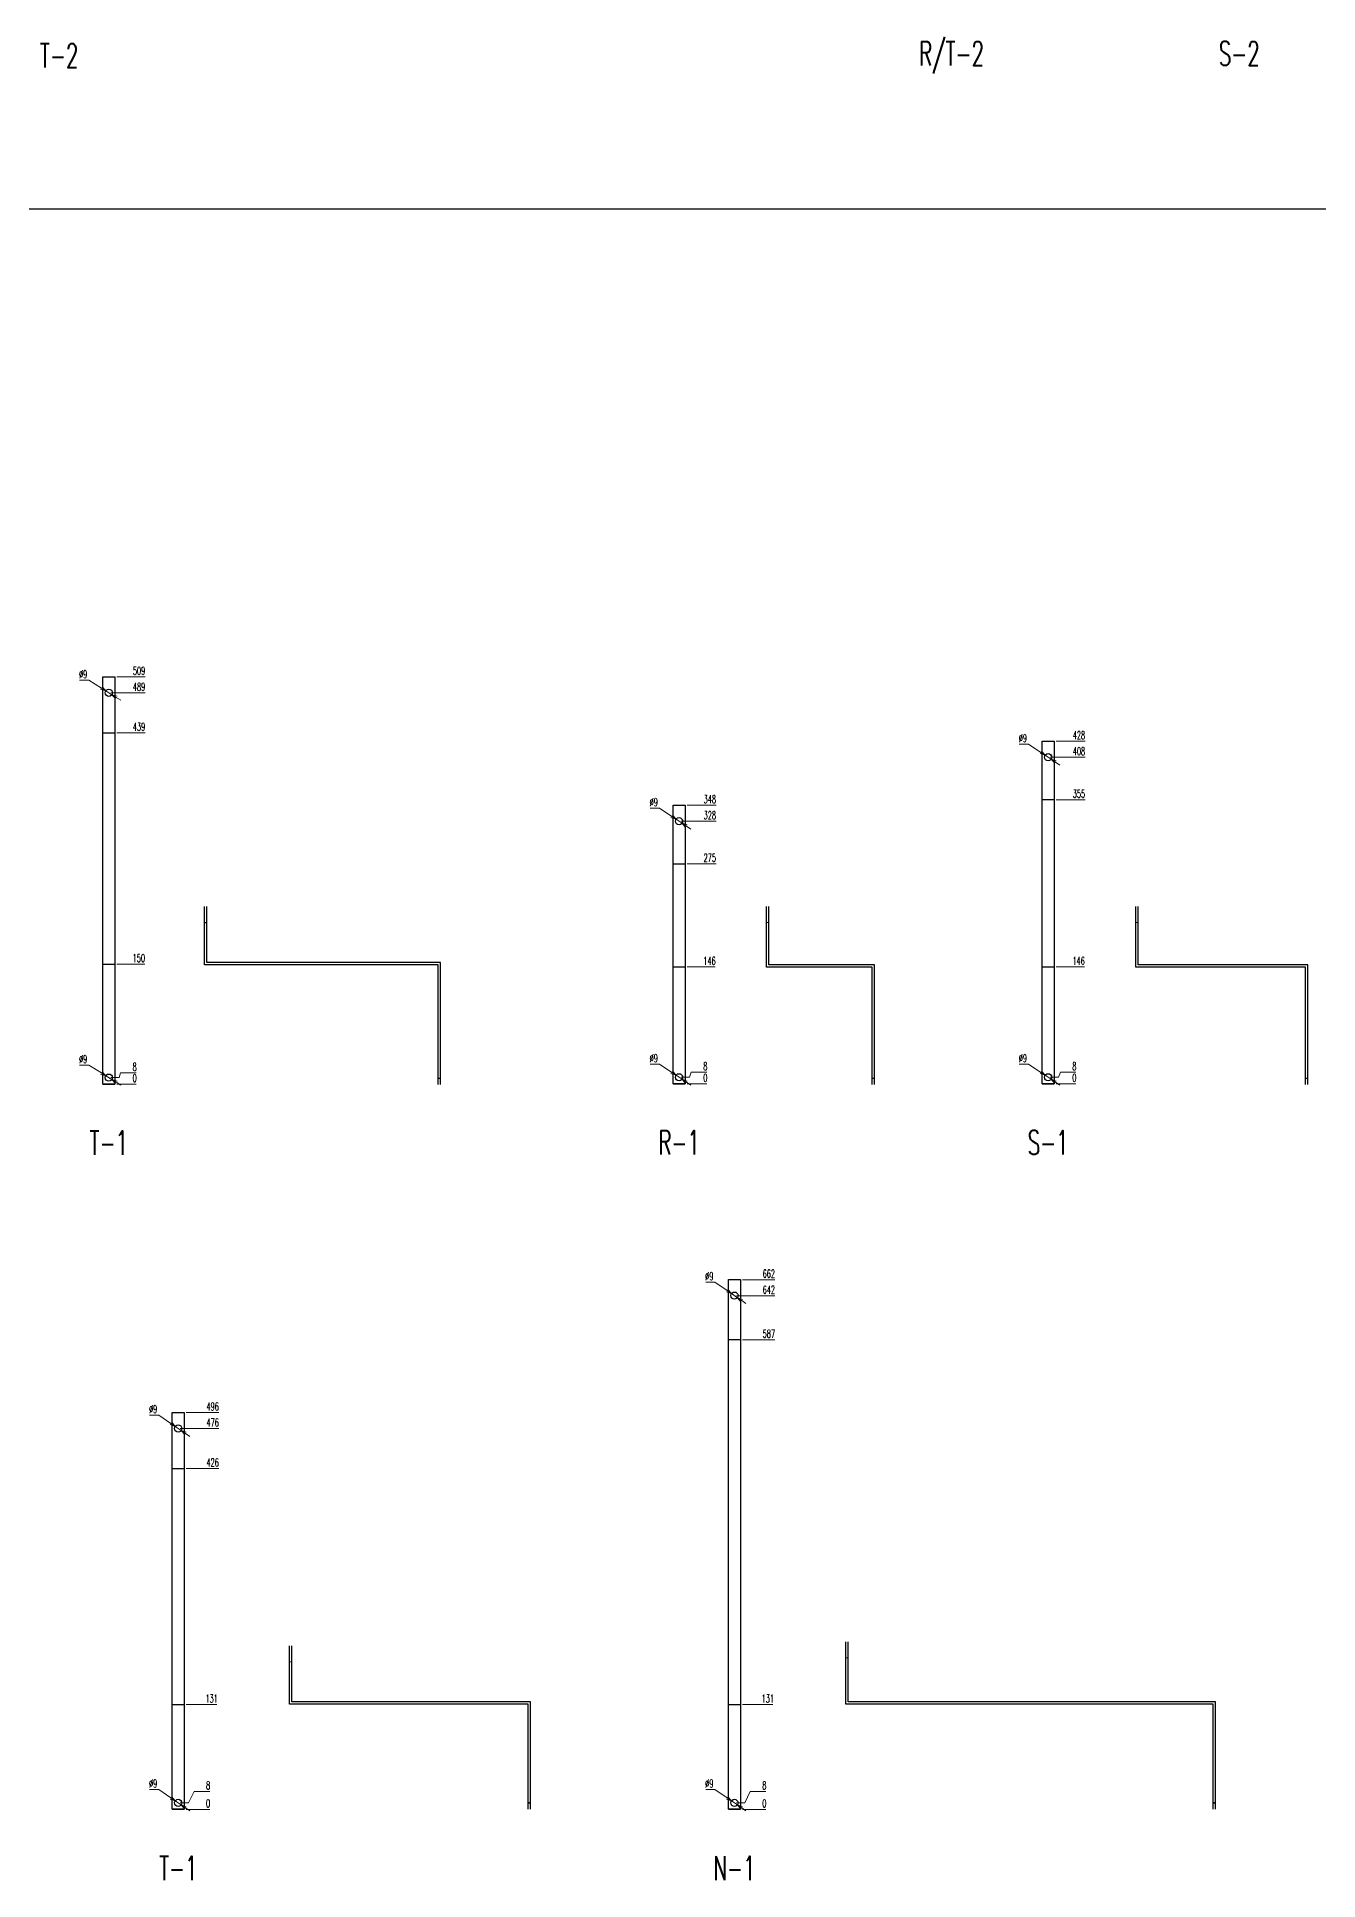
# Model space of a CAD drawing. Header units: millimetres. Extents: x 173893 to 258446, y -176540 to -123824.
# Drawn here: x 212758 to 214358, y -131276 to -128972 of the extents above; entities that cross this region are included whole.
import ezdxf
from ezdxf.enums import TextEntityAlignment as Align

# ---------------------------------------------------------------- set-up
doc = ezdxf.new("R2010")
doc.units = ezdxf.units.MM
doc.header["$LTSCALE"] = 3
doc.layers.add('@.DM. NÉT CHÍNH', color=7, linetype='Continuous')
doc.layers.add('@.VISIBLE', color=7, linetype='Continuous')
doc.styles.add('Ann_w01', font='romans.shx', dxfattribs={"width": 0.6, "bigfont": 'chineset.shx'})
doc.dimstyles.new('Dim 01_SC05', dxfattribs={"dimscale": 5, "dimtxt": 2, "dimasz": 1.3, "dimexe": 0.5, "dimexo": 0.5, "dimgap": 0.5, "dimtad": 1, "dimtoh": 1, "dimdec": 1, "dimzin": 12, "dimdsep": 46, "dimtxsty": 'Ann_w01', "dimblk": 'OPEN30', "dimcen": 1.5, "dimclrd": 6, "dimclre": 6, "dimclrt": 3, "dimadec": 1, "dimazin": 3, "dimtm": 1e-09, "dimtfac": 1, "dimtdec": 1, "dimtmove": 0, "dimatfit": 3, "dimldrblk": 'OPEN30', "dimfxl": 1, "dimtolj": 1, "dimlwd": 20, "dimlwe": 20, "dimarcsym": 0})

# ---------------------------------------------------------------- blocks, each defined once
blk = doc.blocks.new('*D3672')
at = {"layer": '@.VISIBLE', "color": 6, "lineweight": 20, "transparency": 16777216}
blk.add_line((212857.4, -130280.7), (212881.6, -130280.7), dxfattribs=at)
at = {"layer": 'Defpoints', "color": 0, "transparency": 16777216}
for p in [(212847.4, -130280.7), (212854.9, -130280.7), (212875.1, -130280.7)]:
    blk.add_point(p, dxfattribs=at)
at = {"layer": '@.VISIBLE', "color": 3, "transparency": 16777216, "insert": (212879.6, -130273.2), "char_height": 10, "attachment_point": 5, "style": 'Ann_w01'}
blk.add_mtext('\\A1;0', dxfattribs=at)
blk = doc.blocks.new('_Open30')
at = {"color": 0, "linetype": 'ByBlock', "lineweight": -2}
for p, q in [((-1, 0.27), (0, 0)), ((0, 0), (-1, -0.27)), ((0, 0), (-1, 0))]:
    blk.add_line(p, q, dxfattribs=at)
blk = doc.blocks.new('*D3673')
at = {"layer": '@.VISIBLE', "color": 6, "lineweight": 20, "transparency": 16777216}
for p, q in [((212849.9, -130272.7), (212860.4, -130272.7)), ((212860.4, -130272.7), (212862.1, -130266.8)), ((212862.1, -130266.8), (212881.6, -130266.8))]:
    blk.add_line(p, q, dxfattribs=at)
at = {"layer": 'Defpoints', "color": 0, "transparency": 16777216}
for p in [(212847.4, -130272.7), (212875.1, -130266.8), (212847.4, -130280.7)]:
    blk.add_point(p, dxfattribs=at)
at = {"layer": '@.VISIBLE', "color": 3, "transparency": 16777216, "insert": (212879.6, -130259.3), "char_height": 10, "attachment_point": 5, "style": 'Ann_w01'}
blk.add_mtext('\\A1;8', dxfattribs=at)
blk = doc.blocks.new('*D3674')
at = {"layer": '@.VISIBLE', "color": 6, "lineweight": 20, "transparency": 16777216}
blk.add_line((212857.4, -130130.7), (212892.2, -130130.7), dxfattribs=at)
at = {"layer": 'Defpoints', "color": 0, "transparency": 16777216}
for p in [(212854.9, -130130.7), (212875.1, -130130.7), (212847.4, -130280.7)]:
    blk.add_point(p, dxfattribs=at)
at = {"layer": '@.VISIBLE', "color": 3, "transparency": 16777216, "insert": (212884.9, -130123.2), "char_height": 10, "attachment_point": 5, "style": 'Ann_w01'}
blk.add_mtext('\\A1;150', dxfattribs=at)
blk = doc.blocks.new('*D3675')
at = {"layer": '@.VISIBLE', "color": 6, "lineweight": 20, "transparency": 16777216}
blk.add_line((212857.4, -129841.7), (212892.7, -129841.7), dxfattribs=at)
at = {"layer": 'Defpoints', "color": 0, "transparency": 16777216}
for p in [(212854.9, -129841.7), (212875.1, -129841.7), (212847.4, -130280.7)]:
    blk.add_point(p, dxfattribs=at)
at = {"layer": '@.VISIBLE', "color": 3, "transparency": 16777216, "insert": (212885.2, -129834.2), "char_height": 10, "attachment_point": 5, "style": 'Ann_w01'}
blk.add_mtext('\\A1;439', dxfattribs=at)
blk = doc.blocks.new('*D3676')
at = {"layer": '@.VISIBLE', "color": 6, "lineweight": 20, "transparency": 16777216}
blk.add_line((212849.9, -129791.7), (212892.7, -129791.7), dxfattribs=at)
at = {"layer": 'Defpoints', "color": 0, "transparency": 16777216}
for p in [(212847.4, -129791.7), (212875.1, -129791.7), (212847.4, -130280.7)]:
    blk.add_point(p, dxfattribs=at)
at = {"layer": '@.VISIBLE', "color": 3, "transparency": 16777216, "insert": (212885.2, -129784.2), "char_height": 10, "attachment_point": 5, "style": 'Ann_w01'}
blk.add_mtext('\\A1;489', dxfattribs=at)
blk = doc.blocks.new('*D3677')
at = {"layer": '@.VISIBLE', "color": 6, "lineweight": 20, "transparency": 16777216}
blk.add_line((212857.4, -129771.7), (212892.7, -129771.7), dxfattribs=at)
at = {"layer": 'Defpoints', "color": 0, "transparency": 16777216}
for p in [(212854.9, -129771.7), (212875.1, -129771.7), (212847.4, -130280.7)]:
    blk.add_point(p, dxfattribs=at)
at = {"layer": '@.VISIBLE', "color": 3, "transparency": 16777216, "insert": (212885.2, -129764.2), "char_height": 10, "attachment_point": 5, "style": 'Ann_w01'}
blk.add_mtext('\\A1;509', dxfattribs=at)
blk = doc.blocks.new('*D3678')
at = {"layer": '@.VISIBLE', "color": 6, "lineweight": 20, "transparency": 16777216}
for p, q in [((212810.8, -129776), (212822.4, -129776)), ((212822.4, -129776), (212838.1, -129785.8)), ((212851.2, -129794.1), (212843.6, -129789.3)), ((212856.7, -129797.5), (212862.2, -129801))]:
    blk.add_line(p, q, dxfattribs=at)
at = {"layer": 'Defpoints', "color": 0, "transparency": 16777216}
for p in [(212843.6, -129789.3), (212851.2, -129794.1)]:
    blk.add_point(p, dxfattribs=at)
at = {"layer": '@.VISIBLE', "color": 6, "lineweight": 20, "transparency": 16777216, "xscale": 6.5, "yscale": 6.5, "zscale": 6.5}
for p, rotation in [((212843.6, -129789.3), 327.8112361480327), ((212851.2, -129794.1), 147.8112361480327)]:
    blk.add_blockref('_Open30', p, dxfattribs=dict(at, rotation=rotation))
at = {"layer": '@.VISIBLE', "color": 3, "transparency": 16777216, "insert": (212815.3, -129768.5), "char_height": 10, "attachment_point": 5, "style": 'Ann_w01'}
blk.add_mtext('\\A1;∅9', dxfattribs=at)
blk = doc.blocks.new('*D3679')
at = {"layer": '@.VISIBLE', "color": 6, "lineweight": 20, "transparency": 16777216}
for p, q in [((212810.8, -130257), (212822.4, -130257)), ((212822.4, -130257), (212838.1, -130266.8)), ((212851.2, -130275.1), (212843.6, -130270.3)), ((212856.7, -130278.5), (212862.2, -130282))]:
    blk.add_line(p, q, dxfattribs=at)
at = {"layer": 'Defpoints', "color": 0, "transparency": 16777216}
for p in [(212843.6, -130270.3), (212851.2, -130275.1)]:
    blk.add_point(p, dxfattribs=at)
at = {"layer": '@.VISIBLE', "color": 6, "lineweight": 20, "transparency": 16777216, "xscale": 6.5, "yscale": 6.5, "zscale": 6.5}
for p, rotation in [((212843.6, -130270.3), 327.8112361475476), ((212851.2, -130275.1), 147.8112361475475)]:
    blk.add_blockref('_Open30', p, dxfattribs=dict(at, rotation=rotation))
at = {"layer": '@.VISIBLE', "color": 3, "transparency": 16777216, "insert": (212815.3, -130249.5), "char_height": 10, "attachment_point": 5, "style": 'Ann_w01'}
blk.add_mtext('\\A1;∅9', dxfattribs=at)
blk = doc.blocks.new('*D3680')
at = {"layer": '@.DM. NÉT CHÍNH', "color": 6, "linetype": 'Continuous', "lineweight": 20, "transparency": 16777216}
blk.add_line((213569.7, -130280.3), (213594.5, -130280.3), dxfattribs=at)
at = {"layer": 'Defpoints', "color": 0, "linetype": 'Continuous', "transparency": 16777216}
for p in [(213559.7, -130280.3), (213567.2, -130280.3), (213588, -130280.3)]:
    blk.add_point(p, dxfattribs=at)
at = {"layer": '@.DM. NÉT CHÍNH', "color": 3, "linetype": 'Continuous', "transparency": 16777216, "insert": (213592.5, -130272.8), "char_height": 10, "attachment_point": 5, "style": 'Ann_w01'}
blk.add_mtext('\\A1;0', dxfattribs=at)
blk = doc.blocks.new('*D3681')
at = {"layer": '@.DM. NÉT CHÍNH', "color": 6, "linetype": 'Continuous', "lineweight": 20, "transparency": 16777216}
for p, q in [((213562.2, -130272.3), (213572.7, -130272.3)), ((213572.7, -130272.3), (213575, -130266)), ((213575, -130266), (213594.5, -130266))]:
    blk.add_line(p, q, dxfattribs=at)
at = {"layer": 'Defpoints', "color": 0, "linetype": 'Continuous', "transparency": 16777216}
for p in [(213559.7, -130272.3), (213588, -130266), (213559.7, -130280.3)]:
    blk.add_point(p, dxfattribs=at)
at = {"layer": '@.DM. NÉT CHÍNH', "color": 3, "linetype": 'Continuous', "transparency": 16777216, "insert": (213592.5, -130258.5), "char_height": 10, "attachment_point": 5, "style": 'Ann_w01'}
blk.add_mtext('\\A1;8', dxfattribs=at)
blk = doc.blocks.new('*D3682')
at = {"layer": '@.DM. NÉT CHÍNH', "color": 6, "linetype": 'Continuous', "lineweight": 20, "transparency": 16777216}
blk.add_line((213569.7, -130134.3), (213605, -130134.3), dxfattribs=at)
at = {"layer": 'Defpoints', "color": 0, "linetype": 'Continuous', "transparency": 16777216}
for p in [(213567.2, -130134.3), (213588, -130134.3), (213559.7, -130280.3)]:
    blk.add_point(p, dxfattribs=at)
at = {"layer": '@.DM. NÉT CHÍNH', "color": 3, "linetype": 'Continuous', "transparency": 16777216, "insert": (213597.8, -130126.8), "char_height": 10, "attachment_point": 5, "style": 'Ann_w01'}
blk.add_mtext('\\A1;146', dxfattribs=at)
blk = doc.blocks.new('*D3683')
at = {"layer": '@.DM. NÉT CHÍNH', "color": 6, "linetype": 'Continuous', "lineweight": 20, "transparency": 16777216}
blk.add_line((213569.7, -130005.3), (213605.9, -130005.3), dxfattribs=at)
at = {"layer": 'Defpoints', "color": 0, "linetype": 'Continuous', "transparency": 16777216}
for p in [(213567.2, -130005.3), (213588, -130005.3), (213559.7, -130280.3)]:
    blk.add_point(p, dxfattribs=at)
at = {"layer": '@.DM. NÉT CHÍNH', "color": 3, "linetype": 'Continuous', "transparency": 16777216, "insert": (213598.2, -129997.8), "char_height": 10, "attachment_point": 5, "style": 'Ann_w01'}
blk.add_mtext('\\A1;275', dxfattribs=at)
blk = doc.blocks.new('*D3684')
at = {"layer": '@.DM. NÉT CHÍNH', "color": 6, "linetype": 'Continuous', "lineweight": 20, "transparency": 16777216}
blk.add_line((213562.2, -129952.3), (213605.9, -129952.3), dxfattribs=at)
at = {"layer": 'Defpoints', "color": 0, "linetype": 'Continuous', "transparency": 16777216}
for p in [(213559.7, -129952.3), (213588, -129952.3), (213559.7, -130280.3)]:
    blk.add_point(p, dxfattribs=at)
at = {"layer": '@.DM. NÉT CHÍNH', "color": 3, "linetype": 'Continuous', "transparency": 16777216, "insert": (213598.2, -129944.8), "char_height": 10, "attachment_point": 5, "style": 'Ann_w01'}
blk.add_mtext('\\A1;328', dxfattribs=at)
blk = doc.blocks.new('*D3685')
at = {"layer": '@.DM. NÉT CHÍNH', "color": 6, "linetype": 'Continuous', "lineweight": 20, "transparency": 16777216}
blk.add_line((213569.7, -129932.3), (213605.9, -129932.3), dxfattribs=at)
at = {"layer": 'Defpoints', "color": 0, "linetype": 'Continuous', "transparency": 16777216}
for p in [(213567.2, -129932.3), (213588, -129932.3), (213559.7, -130280.3)]:
    blk.add_point(p, dxfattribs=at)
at = {"layer": '@.DM. NÉT CHÍNH', "color": 3, "linetype": 'Continuous', "transparency": 16777216, "insert": (213598.2, -129924.8), "char_height": 10, "attachment_point": 5, "style": 'Ann_w01'}
blk.add_mtext('\\A1;348', dxfattribs=at)
blk = doc.blocks.new('*D3686')
at = {"layer": '@.DM. NÉT CHÍNH', "color": 6, "linetype": 'Continuous', "lineweight": 20, "transparency": 16777216}
for p, q in [((213523.6, -129935.9), (213535.2, -129935.9)), ((213535.2, -129935.9), (213550.6, -129946.2)), ((213563.5, -129954.8), (213556, -129949.8)), ((213568.9, -129958.4), (213574.3, -129962))]:
    blk.add_line(p, q, dxfattribs=at)
at = {"layer": 'Defpoints', "color": 0, "linetype": 'Continuous', "transparency": 16777216}
for p in [(213556, -129949.8), (213563.5, -129954.8)]:
    blk.add_point(p, dxfattribs=at)
at = {"layer": '@.DM. NÉT CHÍNH', "color": 6, "linetype": 'Continuous', "lineweight": 20, "transparency": 16777216, "xscale": 6.5, "yscale": 6.5, "zscale": 6.5}
for p, rotation in [((213556, -129949.8), 326.2622135053084), ((213563.5, -129954.8), 146.2622135053084)]:
    blk.add_blockref('_Open30', p, dxfattribs=dict(at, rotation=rotation))
at = {"layer": '@.DM. NÉT CHÍNH', "color": 3, "linetype": 'Continuous', "transparency": 16777216, "insert": (213528.1, -129928.4), "char_height": 10, "attachment_point": 5, "style": 'Ann_w01'}
blk.add_mtext('\\A1;∅9', dxfattribs=at)
blk = doc.blocks.new('*D3687')
at = {"layer": '@.DM. NÉT CHÍNH', "color": 6, "linetype": 'Continuous', "lineweight": 20, "transparency": 16777216}
for p, q in [((213523.6, -130255.9), (213535.2, -130255.9)), ((213535.2, -130255.9), (213550.6, -130266.2)), ((213563.5, -130274.8), (213556, -130269.8)), ((213568.9, -130278.4), (213574.3, -130282))]:
    blk.add_line(p, q, dxfattribs=at)
at = {"layer": 'Defpoints', "color": 0, "linetype": 'Continuous', "transparency": 16777216}
for p in [(213556, -130269.8), (213563.5, -130274.8)]:
    blk.add_point(p, dxfattribs=at)
at = {"layer": '@.DM. NÉT CHÍNH', "color": 6, "linetype": 'Continuous', "lineweight": 20, "transparency": 16777216, "xscale": 6.5, "yscale": 6.5, "zscale": 6.5}
for p, rotation in [((213556, -130269.8), 326.2622135053354), ((213563.5, -130274.8), 146.2622135053354)]:
    blk.add_blockref('_Open30', p, dxfattribs=dict(at, rotation=rotation))
at = {"layer": '@.DM. NÉT CHÍNH', "color": 3, "linetype": 'Continuous', "transparency": 16777216, "insert": (213528.1, -130248.4), "char_height": 10, "attachment_point": 5, "style": 'Ann_w01'}
blk.add_mtext('\\A1;∅9', dxfattribs=at)
blk = doc.blocks.new('*D3694')
at = {"layer": '@.VISIBLE', "color": 6, "lineweight": 20, "transparency": 16777216}
blk.add_line((214030.9, -130280.3), (214055.6, -130280.3), dxfattribs=at)
at = {"layer": 'Defpoints', "color": 0, "transparency": 16777216}
for p in [(214020.9, -130280.3), (214028.4, -130280.3), (214049.1, -130280.3)]:
    blk.add_point(p, dxfattribs=at)
at = {"layer": '@.VISIBLE', "color": 3, "transparency": 16777216, "insert": (214053.6, -130272.8), "char_height": 10, "attachment_point": 5, "style": 'Ann_w01'}
blk.add_mtext('\\A1;0', dxfattribs=at)
blk = doc.blocks.new('*D3695')
at = {"layer": '@.VISIBLE', "color": 6, "lineweight": 20, "transparency": 16777216}
for p, q in [((214023.4, -130272.3), (214033.9, -130272.3)), ((214033.9, -130272.3), (214036.1, -130266)), ((214036.1, -130266), (214055.6, -130266))]:
    blk.add_line(p, q, dxfattribs=at)
at = {"layer": 'Defpoints', "color": 0, "transparency": 16777216}
for p in [(214020.9, -130272.3), (214049.1, -130266), (214020.9, -130280.3)]:
    blk.add_point(p, dxfattribs=at)
at = {"layer": '@.VISIBLE', "color": 3, "transparency": 16777216, "insert": (214053.6, -130258.5), "char_height": 10, "attachment_point": 5, "style": 'Ann_w01'}
blk.add_mtext('\\A1;8', dxfattribs=at)
blk = doc.blocks.new('*D3688')
at = {"layer": '@.VISIBLE', "color": 6, "lineweight": 20, "transparency": 16777216}
blk.add_line((214030.9, -130134.3), (214066.2, -130134.3), dxfattribs=at)
at = {"layer": 'Defpoints', "color": 0, "transparency": 16777216}
for p in [(214028.4, -130134.3), (214049.1, -130134.3), (214020.9, -130280.3)]:
    blk.add_point(p, dxfattribs=at)
at = {"layer": '@.VISIBLE', "color": 3, "transparency": 16777216, "insert": (214058.9, -130126.8), "char_height": 10, "attachment_point": 5, "style": 'Ann_w01'}
blk.add_mtext('\\A1;146', dxfattribs=at)
blk = doc.blocks.new('*D3689')
at = {"layer": '@.VISIBLE', "color": 6, "lineweight": 20, "transparency": 16777216}
blk.add_line((214030.9, -129925.3), (214067, -129925.3), dxfattribs=at)
at = {"layer": 'Defpoints', "color": 0, "transparency": 16777216}
for p in [(214028.4, -129925.3), (214049.1, -129925.3), (214020.9, -130280.3)]:
    blk.add_point(p, dxfattribs=at)
at = {"layer": '@.VISIBLE', "color": 3, "transparency": 16777216, "insert": (214059.3, -129917.8), "char_height": 10, "attachment_point": 5, "style": 'Ann_w01'}
blk.add_mtext('\\A1;355', dxfattribs=at)
blk = doc.blocks.new('*D3690')
at = {"layer": '@.VISIBLE', "color": 6, "lineweight": 20, "transparency": 16777216}
blk.add_line((214023.4, -129872.3), (214067, -129872.3), dxfattribs=at)
at = {"layer": 'Defpoints', "color": 0, "transparency": 16777216}
for p in [(214020.9, -129872.3), (214049.1, -129872.3), (214020.9, -130280.3)]:
    blk.add_point(p, dxfattribs=at)
at = {"layer": '@.VISIBLE', "color": 3, "transparency": 16777216, "insert": (214059.3, -129864.8), "char_height": 10, "attachment_point": 5, "style": 'Ann_w01'}
blk.add_mtext('\\A1;408', dxfattribs=at)
blk = doc.blocks.new('*D3691')
at = {"layer": '@.VISIBLE', "color": 6, "lineweight": 20, "transparency": 16777216}
blk.add_line((214030.9, -129852.3), (214067, -129852.3), dxfattribs=at)
at = {"layer": 'Defpoints', "color": 0, "transparency": 16777216}
for p in [(214028.4, -129852.3), (214049.1, -129852.3), (214020.9, -130280.3)]:
    blk.add_point(p, dxfattribs=at)
at = {"layer": '@.VISIBLE', "color": 3, "transparency": 16777216, "insert": (214059.3, -129844.8), "char_height": 10, "attachment_point": 5, "style": 'Ann_w01'}
blk.add_mtext('\\A1;428', dxfattribs=at)
blk = doc.blocks.new('*D3692')
at = {"layer": '@.VISIBLE', "color": 6, "lineweight": 20, "transparency": 16777216}
for p, q in [((213984.7, -129855.9), (213996.3, -129855.9)), ((213996.3, -129855.9), (214011.7, -129866.2)), ((214024.6, -129874.8), (214017.1, -129869.8)), ((214030, -129878.4), (214035.4, -129882))]:
    blk.add_line(p, q, dxfattribs=at)
at = {"layer": 'Defpoints', "color": 0, "transparency": 16777216}
for p in [(214017.1, -129869.8), (214024.6, -129874.8)]:
    blk.add_point(p, dxfattribs=at)
at = {"layer": '@.VISIBLE', "color": 6, "lineweight": 20, "transparency": 16777216, "xscale": 6.5, "yscale": 6.5, "zscale": 6.5}
for p, rotation in [((214017.1, -129869.8), 326.2622135050002), ((214024.6, -129874.8), 146.2622135050002)]:
    blk.add_blockref('_Open30', p, dxfattribs=dict(at, rotation=rotation))
at = {"layer": '@.VISIBLE', "color": 3, "transparency": 16777216, "insert": (213989.3, -129848.4), "char_height": 10, "attachment_point": 5, "style": 'Ann_w01'}
blk.add_mtext('\\A1;∅9', dxfattribs=at)
blk = doc.blocks.new('*D3693')
at = {"layer": '@.VISIBLE', "color": 6, "lineweight": 20, "transparency": 16777216}
for p, q in [((213984.7, -130255.9), (213996.3, -130255.9)), ((213996.3, -130255.9), (214011.7, -130266.2)), ((214024.6, -130274.8), (214017.1, -130269.8)), ((214030, -130278.4), (214035.4, -130282))]:
    blk.add_line(p, q, dxfattribs=at)
at = {"layer": 'Defpoints', "color": 0, "transparency": 16777216}
for p in [(214017.1, -130269.8), (214024.6, -130274.8)]:
    blk.add_point(p, dxfattribs=at)
at = {"layer": '@.VISIBLE', "color": 6, "lineweight": 20, "transparency": 16777216, "xscale": 6.5, "yscale": 6.5, "zscale": 6.5}
for p, rotation in [((214017.1, -130269.8), 326.2622135059258), ((214024.6, -130274.8), 146.2622135059258)]:
    blk.add_blockref('_Open30', p, dxfattribs=dict(at, rotation=rotation))
at = {"layer": '@.VISIBLE', "color": 3, "transparency": 16777216, "insert": (213989.3, -130248.4), "char_height": 10, "attachment_point": 5, "style": 'Ann_w01'}
blk.add_mtext('\\A1;∅9', dxfattribs=at)
blk = doc.blocks.new('*D3720')
at = {"layer": '@.VISIBLE', "color": 6, "lineweight": 20, "transparency": 16777216}
blk.add_line((212944.1, -131187.2), (212973.4, -131187.2), dxfattribs=at)
at = {"layer": 'Defpoints', "color": 0, "transparency": 16777216}
for p in [(212934.1, -131187.2), (212941.6, -131187.2), (212966.9, -131187.2)]:
    blk.add_point(p, dxfattribs=at)
at = {"layer": '@.VISIBLE', "color": 3, "transparency": 16777216, "insert": (212971.4, -131179.7), "char_height": 10, "attachment_point": 5, "style": 'Ann_w01'}
blk.add_mtext('\\A1;0', dxfattribs=at)
blk = doc.blocks.new('*D3721')
at = {"layer": '@.VISIBLE', "color": 6, "lineweight": 20, "transparency": 16777216}
for p, q in [((212947.1, -131179.2), (212953.9, -131164.7)), ((212953.9, -131164.7), (212973.4, -131164.7)), ((212936.6, -131179.2), (212947.1, -131179.2))]:
    blk.add_line(p, q, dxfattribs=at)
at = {"layer": 'Defpoints', "color": 0, "transparency": 16777216}
for p in [(212966.9, -131164.7), (212934.1, -131179.2), (212934.1, -131187.2)]:
    blk.add_point(p, dxfattribs=at)
at = {"layer": '@.VISIBLE', "color": 3, "transparency": 16777216, "insert": (212971.4, -131157.2), "char_height": 10, "attachment_point": 5, "style": 'Ann_w01'}
blk.add_mtext('\\A1;8', dxfattribs=at)
blk = doc.blocks.new('*D3722')
at = {"layer": '@.VISIBLE', "color": 6, "lineweight": 20, "transparency": 16777216}
blk.add_line((212944.1, -131056.2), (212982.2, -131056.2), dxfattribs=at)
at = {"layer": 'Defpoints', "color": 0, "transparency": 16777216}
for p in [(212941.6, -131056.2), (212966.9, -131056.2), (212934.1, -131187.2)]:
    blk.add_point(p, dxfattribs=at)
at = {"layer": '@.VISIBLE', "color": 3, "transparency": 16777216, "insert": (212975.8, -131048.7), "char_height": 10, "attachment_point": 5, "style": 'Ann_w01'}
blk.add_mtext('\\A1;131', dxfattribs=at)
blk = doc.blocks.new('*D3723')
at = {"layer": '@.VISIBLE', "color": 6, "lineweight": 20, "transparency": 16777216}
blk.add_line((212944.1, -130761.2), (212984.8, -130761.2), dxfattribs=at)
at = {"layer": 'Defpoints', "color": 0, "transparency": 16777216}
for p in [(212941.6, -130761.2), (212966.9, -130761.2), (212934.1, -131187.2)]:
    blk.add_point(p, dxfattribs=at)
at = {"layer": '@.VISIBLE', "color": 3, "transparency": 16777216, "insert": (212977.1, -130753.7), "char_height": 10, "attachment_point": 5, "style": 'Ann_w01'}
blk.add_mtext('\\A1;426', dxfattribs=at)
blk = doc.blocks.new('*D3724')
at = {"layer": '@.VISIBLE', "color": 6, "lineweight": 20, "transparency": 16777216}
blk.add_line((212936.6, -130711.2), (212984.8, -130711.2), dxfattribs=at)
at = {"layer": 'Defpoints', "color": 0, "transparency": 16777216}
for p in [(212934.1, -130711.2), (212966.9, -130711.2), (212934.1, -131187.2)]:
    blk.add_point(p, dxfattribs=at)
at = {"layer": '@.VISIBLE', "color": 3, "transparency": 16777216, "insert": (212977.1, -130703.7), "char_height": 10, "attachment_point": 5, "style": 'Ann_w01'}
blk.add_mtext('\\A1;476', dxfattribs=at)
blk = doc.blocks.new('*D3725')
at = {"layer": '@.VISIBLE', "color": 6, "lineweight": 20, "transparency": 16777216}
blk.add_line((212944.1, -130691.2), (212984.8, -130691.2), dxfattribs=at)
at = {"layer": 'Defpoints', "color": 0, "transparency": 16777216}
for p in [(212941.6, -130691.2), (212966.9, -130691.2), (212934.1, -131187.2)]:
    blk.add_point(p, dxfattribs=at)
at = {"layer": '@.VISIBLE', "color": 3, "transparency": 16777216, "insert": (212977.1, -130683.7), "char_height": 10, "attachment_point": 5, "style": 'Ann_w01'}
blk.add_mtext('\\A1;496', dxfattribs=at)
blk = doc.blocks.new('*D3726')
at = {"layer": '@.VISIBLE', "color": 6, "lineweight": 20, "transparency": 16777216}
for p, q in [((212898.2, -130694.4), (212909.8, -130694.4)), ((212909.8, -130694.4), (212925, -130704.9)), ((212937.8, -130713.7), (212930.4, -130708.6)), ((212943.2, -130717.4), (212948.5, -130721.1))]:
    blk.add_line(p, q, dxfattribs=at)
at = {"layer": 'Defpoints', "color": 0, "transparency": 16777216}
for p in [(212930.4, -130708.6), (212937.8, -130713.7)]:
    blk.add_point(p, dxfattribs=at)
at = {"layer": '@.VISIBLE', "color": 6, "lineweight": 20, "transparency": 16777216, "xscale": 6.5, "yscale": 6.5, "zscale": 6.5}
for p, rotation in [((212930.4, -130708.6), 325.408729826727), ((212937.8, -130713.7), 145.408729826727)]:
    blk.add_blockref('_Open30', p, dxfattribs=dict(at, rotation=rotation))
at = {"layer": '@.VISIBLE', "color": 3, "transparency": 16777216, "insert": (212902.7, -130686.9), "char_height": 10, "attachment_point": 5, "style": 'Ann_w01'}
blk.add_mtext('\\A1;∅9', dxfattribs=at)
blk = doc.blocks.new('*D3727')
at = {"layer": '@.VISIBLE', "color": 6, "lineweight": 20, "transparency": 16777216}
for p, q in [((212898.2, -131162.4), (212909.8, -131162.4)), ((212909.8, -131162.4), (212925, -131172.9)), ((212937.8, -131181.7), (212930.4, -131176.6)), ((212943.2, -131185.4), (212948.5, -131189.1))]:
    blk.add_line(p, q, dxfattribs=at)
at = {"layer": 'Defpoints', "color": 0, "transparency": 16777216}
for p in [(212930.4, -131176.6), (212937.8, -131181.7)]:
    blk.add_point(p, dxfattribs=at)
at = {"layer": '@.VISIBLE', "color": 6, "lineweight": 20, "transparency": 16777216, "xscale": 6.5, "yscale": 6.5, "zscale": 6.5}
for p, rotation in [((212930.4, -131176.6), 325.4087298269742), ((212937.8, -131181.7), 145.4087298269742)]:
    blk.add_blockref('_Open30', p, dxfattribs=dict(at, rotation=rotation))
at = {"layer": '@.VISIBLE', "color": 3, "transparency": 16777216, "insert": (212902.7, -131154.9), "char_height": 10, "attachment_point": 5, "style": 'Ann_w01'}
blk.add_mtext('\\A1;∅9', dxfattribs=at)
blk = doc.blocks.new('*D3728')
at = {"layer": '@.DM. NÉT CHÍNH', "color": 6, "linetype": 'Continuous', "lineweight": 20, "transparency": 16777216}
blk.add_line((213638.9, -131187.2), (213668.2, -131187.2), dxfattribs=at)
at = {"layer": 'Defpoints', "color": 0, "linetype": 'Continuous', "transparency": 16777216}
for p in [(213628.9, -131187.2), (213636.4, -131187.2), (213661.7, -131187.2)]:
    blk.add_point(p, dxfattribs=at)
at = {"layer": '@.DM. NÉT CHÍNH', "color": 3, "linetype": 'Continuous', "transparency": 16777216, "insert": (213666.2, -131179.7), "char_height": 10, "attachment_point": 5, "style": 'Ann_w01'}
blk.add_mtext('\\A1;0', dxfattribs=at)
blk = doc.blocks.new('*D3729')
at = {"layer": '@.DM. NÉT CHÍNH', "color": 6, "linetype": 'Continuous', "lineweight": 20, "transparency": 16777216}
for p, q in [((213641.9, -131179.2), (213648.7, -131164.7)), ((213648.7, -131164.7), (213668.2, -131164.7)), ((213631.4, -131179.2), (213641.9, -131179.2))]:
    blk.add_line(p, q, dxfattribs=at)
at = {"layer": 'Defpoints', "color": 0, "linetype": 'Continuous', "transparency": 16777216}
for p in [(213661.7, -131164.7), (213628.9, -131179.2), (213628.9, -131187.2)]:
    blk.add_point(p, dxfattribs=at)
at = {"layer": '@.DM. NÉT CHÍNH', "color": 3, "linetype": 'Continuous', "transparency": 16777216, "insert": (213666.2, -131157.2), "char_height": 10, "attachment_point": 5, "style": 'Ann_w01'}
blk.add_mtext('\\A1;8', dxfattribs=at)
blk = doc.blocks.new('*D3730')
at = {"layer": '@.DM. NÉT CHÍNH', "color": 6, "linetype": 'Continuous', "lineweight": 20, "transparency": 16777216}
blk.add_line((213638.9, -131056.2), (213677.1, -131056.2), dxfattribs=at)
at = {"layer": 'Defpoints', "color": 0, "linetype": 'Continuous', "transparency": 16777216}
for p in [(213636.4, -131056.2), (213661.7, -131056.2), (213628.9, -131187.2)]:
    blk.add_point(p, dxfattribs=at)
at = {"layer": '@.DM. NÉT CHÍNH', "color": 3, "linetype": 'Continuous', "transparency": 16777216, "insert": (213670.6, -131048.7), "char_height": 10, "attachment_point": 5, "style": 'Ann_w01'}
blk.add_mtext('\\A1;131', dxfattribs=at)
blk = doc.blocks.new('*D3731')
at = {"layer": '@.DM. NÉT CHÍNH', "color": 6, "linetype": 'Continuous', "lineweight": 20, "transparency": 16777216}
blk.add_line((213638.9, -130600.2), (213679.6, -130600.2), dxfattribs=at)
at = {"layer": 'Defpoints', "color": 0, "linetype": 'Continuous', "transparency": 16777216}
for p in [(213636.4, -130600.2), (213661.7, -130600.2), (213628.9, -131187.2)]:
    blk.add_point(p, dxfattribs=at)
at = {"layer": '@.DM. NÉT CHÍNH', "color": 3, "linetype": 'Continuous', "transparency": 16777216, "insert": (213671.9, -130592.7), "char_height": 10, "attachment_point": 5, "style": 'Ann_w01'}
blk.add_mtext('\\A1;587', dxfattribs=at)
blk = doc.blocks.new('*D3732')
at = {"layer": '@.DM. NÉT CHÍNH', "color": 6, "linetype": 'Continuous', "lineweight": 20, "transparency": 16777216}
blk.add_line((213631.4, -130545.2), (213679.5, -130545.2), dxfattribs=at)
at = {"layer": 'Defpoints', "color": 0, "linetype": 'Continuous', "transparency": 16777216}
for p in [(213628.9, -130545.2), (213661.8, -130545.2), (213628.9, -131187.2)]:
    blk.add_point(p, dxfattribs=at)
at = {"layer": '@.DM. NÉT CHÍNH', "color": 3, "linetype": 'Continuous', "transparency": 16777216, "insert": (213671.9, -130537.7), "char_height": 10, "attachment_point": 5, "style": 'Ann_w01'}
blk.add_mtext('\\A1;642', dxfattribs=at)
blk = doc.blocks.new('*D3733')
at = {"layer": '@.DM. NÉT CHÍNH', "color": 6, "linetype": 'Continuous', "lineweight": 20, "transparency": 16777216}
blk.add_line((213638.9, -130525.2), (213679.5, -130525.2), dxfattribs=at)
at = {"layer": 'Defpoints', "color": 0, "linetype": 'Continuous', "transparency": 16777216}
for p in [(213636.4, -130525.2), (213661.8, -130525.2), (213628.9, -131187.2)]:
    blk.add_point(p, dxfattribs=at)
at = {"layer": '@.DM. NÉT CHÍNH', "color": 3, "linetype": 'Continuous', "transparency": 16777216, "insert": (213671.9, -130517.7), "char_height": 10, "attachment_point": 5, "style": 'Ann_w01'}
blk.add_mtext('\\A1;662', dxfattribs=at)
blk = doc.blocks.new('*D3734')
at = {"layer": '@.DM. NÉT CHÍNH', "color": 6, "linetype": 'Continuous', "lineweight": 20, "transparency": 16777216}
for p, q in [((213593, -130528.4), (213604.6, -130528.4)), ((213604.6, -130528.4), (213619.9, -130538.9)), ((213632.6, -130547.7), (213625.2, -130542.6)), ((213638, -130551.4), (213643.3, -130555.1))]:
    blk.add_line(p, q, dxfattribs=at)
at = {"layer": 'Defpoints', "color": 0, "linetype": 'Continuous', "transparency": 16777216}
for p in [(213625.2, -130542.6), (213632.6, -130547.7)]:
    blk.add_point(p, dxfattribs=at)
at = {"layer": '@.DM. NÉT CHÍNH', "color": 6, "linetype": 'Continuous', "lineweight": 20, "transparency": 16777216, "xscale": 6.5, "yscale": 6.5, "zscale": 6.5}
for p, rotation in [((213625.2, -130542.6), 325.4087298271372), ((213632.6, -130547.7), 145.4087298271372)]:
    blk.add_blockref('_Open30', p, dxfattribs=dict(at, rotation=rotation))
at = {"layer": '@.DM. NÉT CHÍNH', "color": 3, "linetype": 'Continuous', "transparency": 16777216, "insert": (213597.6, -130520.9), "char_height": 10, "attachment_point": 5, "style": 'Ann_w01'}
blk.add_mtext('\\A1;∅9', dxfattribs=at)
blk = doc.blocks.new('*D3735')
at = {"layer": '@.DM. NÉT CHÍNH', "color": 6, "linetype": 'Continuous', "lineweight": 20, "transparency": 16777216}
for p, q in [((213593, -131162.4), (213604.6, -131162.4)), ((213604.6, -131162.4), (213619.9, -131172.9)), ((213632.6, -131181.7), (213625.2, -131176.6)), ((213638, -131185.4), (213643.3, -131189.1))]:
    blk.add_line(p, q, dxfattribs=at)
at = {"layer": 'Defpoints', "color": 0, "linetype": 'Continuous', "transparency": 16777216}
for p in [(213625.2, -131176.6), (213632.6, -131181.7)]:
    blk.add_point(p, dxfattribs=at)
at = {"layer": '@.DM. NÉT CHÍNH', "color": 6, "linetype": 'Continuous', "lineweight": 20, "transparency": 16777216, "xscale": 6.5, "yscale": 6.5, "zscale": 6.5}
for p, rotation in [((213625.2, -131176.6), 325.4087298270688), ((213632.6, -131181.7), 145.4087298270688)]:
    blk.add_blockref('_Open30', p, dxfattribs=dict(at, rotation=rotation))
at = {"layer": '@.DM. NÉT CHÍNH', "color": 3, "linetype": 'Continuous', "transparency": 16777216, "insert": (213597.6, -131154.9), "char_height": 10, "attachment_point": 5, "style": 'Ann_w01'}
blk.add_mtext('\\A1;∅9', dxfattribs=at)

msp = doc.modelspace()

# ---------------------------------------------------------------- linework, layer by layer
at = {"layer": '@.DM. NÉT CHÍNH', "linetype": 'Continuous'}
for p, q in [((210479.46, -129187.03), (215177.7, -129187.03)), ((213669.08, -130078.6), (213672.08, -130078.69)), ((213801.08, -130273.19), (213804.08, -130273.19)), ((213768.05, -130997.56), (213771.05, -130997.65)), ((213621.43, -131187.17), (213636.43, -131187.17)), ((214229.05, -131179.15), (214227.05, -131179.15)), ((214227.05, -131179.15), (214230.05, -131179.15))]:
    msp.add_line(p, q, dxfattribs=at)
for points in [[(213621.43, -131187.17), (213621.43, -130525.17), (213636.43, -130525.17), (213636.43, -131187.17)], [(213621.43, -131187.17), (213621.43, -130600.17), (213636.43, -130600.17), (213636.43, -131187.17)], [(213621.43, -131187.17), (213621.43, -131056.17), (213636.43, -131056.17), (213636.43, -131187.17)]]:
    msp.add_lwpolyline(points, close=True, dxfattribs=at)
for points in [[(214227.05, -131187.15), (214227.05, -131055.65), (213768.05, -131055.65), (213768.05, -130977.65)], [(214230.05, -131187.15), (214230.05, -131052.65), (213771.05, -131052.65), (213771.05, -130977.65)]]:
    msp.add_lwpolyline(points, dxfattribs=at)
for centre in [(213628.93, -130545.17), (213628.93, -131179.17)]:
    msp.add_circle(centre, 4.5, dxfattribs=at)
at = {"layer": '@.VISIBLE', "color": 4}
for p, q in [((212966.76, -130078.64), (212969.76, -130078.69)), ((213258.76, -130273.23), (213261.76, -130273.19)), ((212839.87, -130280.68), (212854.87, -130280.68)), ((213073.21, -131002.56), (213076.21, -131002.65)), ((212926.6, -131187.17), (212941.6, -131187.17)), ((213373.21, -131179.15), (213371.21, -131179.15)), ((213371.21, -131179.15), (213374.21, -131179.15))]:
    msp.add_line(p, q, dxfattribs=at)
at = {"layer": '@.VISIBLE', "color": 2}
for p, q in [((214130.21, -130078.6), (214133.21, -130078.69)), ((214342.21, -130273.19), (214345.21, -130273.19)), ((214013.37, -130280.28), (214028.37, -130280.28))]:
    msp.add_line(p, q, dxfattribs=at)
at = {"layer": '@.VISIBLE', "color": 1}
msp.add_line((213552.23, -130280.28), (213567.23, -130280.28), dxfattribs=at)
at = {"layer": '@.VISIBLE', "color": 4}
for points in [[(212839.87, -130280.68), (212839.87, -129771.68), (212854.87, -129771.68), (212854.87, -130280.68)], [(212839.87, -130280.68), (212839.87, -129841.68), (212854.87, -129841.68), (212854.87, -130280.68)], [(212839.87, -130280.68), (212839.87, -130130.68), (212854.87, -130130.68), (212854.87, -130280.68)], [(212926.6, -131187.17), (212926.6, -130691.17), (212941.6, -130691.17), (212941.6, -131187.17)], [(212926.6, -131187.17), (212926.6, -130761.17), (212941.6, -130761.17), (212941.6, -131187.17)], [(212926.6, -131187.17), (212926.6, -131056.17), (212941.6, -131056.17), (212941.6, -131187.17)]]:
    msp.add_lwpolyline(points, close=True, dxfattribs=at)
at = {"layer": '@.VISIBLE', "color": 2}
for points in [[(214013.37, -130280.28), (214013.37, -129852.28), (214028.37, -129852.28), (214028.37, -130280.28)], [(214013.37, -130280.28), (214013.37, -129925.28), (214028.37, -129925.28), (214028.37, -130280.28)], [(214013.37, -130280.28), (214013.37, -130134.28), (214028.37, -130134.28), (214028.37, -130280.28)]]:
    msp.add_lwpolyline(points, close=True, dxfattribs=at)
at = {"layer": '@.VISIBLE', "color": 1}
for points in [[(213552.23, -130280.28), (213552.23, -129932.28), (213567.23, -129932.28), (213567.23, -130280.28)], [(213552.23, -130280.28), (213552.23, -130005.28), (213567.23, -130005.28), (213567.23, -130280.28)], [(213552.23, -130280.28), (213552.23, -130134.28), (213567.23, -130134.28), (213567.23, -130280.28)]]:
    msp.add_lwpolyline(points, close=True, dxfattribs=at)
at = {"layer": '@.VISIBLE', "color": 4}
for points in [[(213258.76, -130281.19), (213258.76, -130131.7), (212966.76, -130131.7), (212966.76, -130058.69)], [(213261.76, -130281.19), (213261.76, -130128.7), (212969.76, -130128.7), (212969.76, -130058.69)], [(213371.21, -131187.15), (213371.21, -131055.65), (213073.21, -131055.65), (213073.21, -130982.65)], [(213374.21, -131187.15), (213374.21, -131052.65), (213076.21, -131052.65), (213076.21, -130982.65)]]:
    msp.add_lwpolyline(points, dxfattribs=at)
at = {"layer": '@.VISIBLE', "color": 1}
for points in [[(213801.08, -130281.19), (213801.08, -130134.7), (213669.08, -130134.7), (213669.08, -130058.69)], [(213804.08, -130281.19), (213804.08, -130131.7), (213672.08, -130131.7), (213672.08, -130058.69)]]:
    msp.add_lwpolyline(points, dxfattribs=at)
at = {"layer": '@.VISIBLE', "color": 2}
for points in [[(214342.21, -130281.19), (214342.21, -130134.7), (214130.21, -130134.7), (214130.21, -130058.69)], [(214345.21, -130281.19), (214345.21, -130131.7), (214133.21, -130131.7), (214133.21, -130058.69)]]:
    msp.add_lwpolyline(points, dxfattribs=at)
at = {"layer": '@.VISIBLE', "color": 4}
for centre in [(212847.37, -129791.68), (212847.37, -130272.68), (212934.1, -130711.17), (212934.1, -131179.17)]:
    msp.add_circle(centre, 4.5, dxfattribs=at)
at = {"layer": '@.VISIBLE', "color": 2}
for centre in [(214020.87, -129872.28), (214020.87, -130272.28)]:
    msp.add_circle(centre, 4.5, dxfattribs=at)
at = {"layer": '@.VISIBLE', "color": 1}
for centre in [(213559.73, -129952.28), (213559.73, -130272.28)]:
    msp.add_circle(centre, 4.5, dxfattribs=at)

# ---------------------------------------------------------------- texts
at = {"style": 'Ann_w01', "width": 0.6}
for s, p in [('T-2', (212785.31, -128995.32)), ('R/T-2', (213900.08, -128992.65)), ('S-2', (214259.53, -128992.65)), ('T-1', (212847.37, -130354.18)), ('R-1', (213559.73, -130353.78)), ('S-1', (214020.87, -130353.78)), ('T-1', (212934.1, -131260.67)), ('N-1', (213628.93, -131260.67))]:
    msp.add_text(s, height=30, dxfattribs=at).set_placement(p, align=Align.MIDDLE_CENTER)

# ---------------------------------------------------------------- dimensions: what is measured, and where the dimension line sits
at = {"layer": '@.DM. NÉT CHÍNH', "linetype": 'Continuous'}
for p1, p2, picture, middle in [((213563.47, -129954.78), (213555.99, -129949.78), '*D3686', (213528.13, -129935.9)), ((213563.47, -130274.78), (213555.99, -130269.78), '*D3687', (213528.13, -130255.9)), ((213632.64, -130547.72), (213625.23, -130542.61), '*D3734', (213597.58, -130528.42)), ((213632.64, -131181.72), (213625.23, -131176.61), '*D3735', (213597.58, -131162.42))]:
    dim = msp.add_diameter_dim_2p(p1=p1, p2=p2, dimstyle='Dim 01_SC05', dxfattribs=at)
    dim.commit()
    dim.dimension.update_dxf_attribs({"geometry": picture, "text_midpoint": middle, "dimtype": 163})
for feature_location, offset, origin, picture, middle in [((213567.23, -129932.28), (20.74, 0), (213559.73, -130280.28), '*D3685', (213598.18, -129924.78)), ((213559.73, -129952.28), (28.24, 0), (213559.73, -130280.28), '*D3684', (213598.18, -129944.78)), ((213567.23, -130005.28), (20.74, 0), (213559.73, -130280.28), '*D3683', (213598.18, -129997.78)), ((213567.23, -130134.28), (20.74, 0), (213559.73, -130280.28), '*D3682', (213597.75, -130126.78)), ((213559.73, -130272.28), (28.24, 6.32), (213559.73, -130280.28), '*D3681', (213592.47, -130258.46)), ((213567.23237763, -130280.28240684), (20.73646063, 0), (213559.73237763, -130280.28240684), '*D3680', (213592.46883826, -130272.78240684)), ((213636.43, -130525.17), (25.41, 0), (213628.93, -131187.17), '*D3733', (213671.91, -130517.67)), ((213628.93, -130545.17), (32.91, 0), (213628.93, -131187.17), '*D3732', (213671.91, -130537.67)), ((213636.43, -130600.17), (25.27, 0), (213628.93, -131187.17), '*D3731', (213671.91, -130592.67)), ((213636.43, -131056.17), (25.27, 0), (213628.93, -131187.17), '*D3730', (213670.63, -131048.67)), ((213628.93, -131179.17), (32.77, 14.43), (213628.93, -131187.17), '*D3729', (213666.2, -131157.24)), ((213636.4330113, -131187.16952105), (25.26696464, 0), (213628.9330113, -131187.16952105), '*D3728', (213666.19997594, -131179.66952105))]:
    dim = msp.add_ordinate_dim(feature_location=feature_location, offset=offset, dtype=0, origin=origin, dimstyle='Dim 01_SC05', dxfattribs=at)
    dim.commit()
    dim.dimension.update_dxf_attribs({"geometry": picture, "text_midpoint": middle})
at = {"layer": '@.VISIBLE', "color": 4}
for p1, p2, picture, middle in [((212851.18, -129794.08), (212843.56, -129789.28), '*D3678', (212815.33, -129775.97)), ((212851.18, -130275.08), (212843.56, -130270.28), '*D3679', (212815.33, -130256.97)), ((212937.8, -130713.72), (212930.39, -130708.61), '*D3726', (212902.74, -130694.42)), ((212937.8, -131181.72), (212930.39, -131176.61), '*D3727', (212902.74, -131162.42))]:
    dim = msp.add_diameter_dim_2p(p1=p1, p2=p2, dimstyle='Dim 01_SC05', dxfattribs=at)
    dim.commit()
    dim.dimension.update_dxf_attribs({"geometry": picture, "text_midpoint": middle, "dimtype": 163})
for feature_location, offset, origin, picture, middle in [((212854.87, -129771.68), (20.21, 0), (212847.37, -130280.68), '*D3677', (212885.15, -129764.18)), ((212847.37, -129791.68), (27.71, 0), (212847.37, -130280.68), '*D3676', (212885.15, -129784.18)), ((212854.87, -129841.68), (20.21, 0), (212847.37, -130280.68), '*D3675', (212885.15, -129834.18)), ((212854.87, -130130.68), (20.21, 0), (212847.37, -130280.68), '*D3674', (212884.87, -130123.18)), ((212847.37, -130272.68), (27.71, 5.87), (212847.37, -130280.68), '*D3673', (212879.58, -130259.31)), ((212854.86977002, -130280.68080213), (20.21353998, 0), (212847.36977002, -130280.68080213), '*D3672', (212879.58331, -130273.18080213)), ((212941.6, -130691.17), (25.27, 0), (212934.1, -131187.17), '*D3725', (212977.08, -130683.67)), ((212934.1, -130711.17), (32.77, 0), (212934.1, -131187.17), '*D3724', (212977.08, -130703.67)), ((212941.6, -130761.17), (25.27, 0), (212934.1, -131187.17), '*D3723', (212977.08, -130753.67)), ((212941.6, -131056.17), (25.27, 0), (212934.1, -131187.17), '*D3722', (212975.79, -131048.67)), ((212934.1, -131179.17), (32.77, 14.43), (212934.1, -131187.17), '*D3721', (212971.36, -131157.24)), ((212941.59546276, -131187.16952105), (25.26696464, 0), (212934.09546276, -131187.16952105), '*D3720', (212971.36242741, -131179.66952105))]:
    dim = msp.add_ordinate_dim(feature_location=feature_location, offset=offset, dtype=0, origin=origin, dimstyle='Dim 01_SC05', dxfattribs=at)
    dim.commit()
    dim.dimension.update_dxf_attribs({"geometry": picture, "text_midpoint": middle})
at = {"layer": '@.VISIBLE', "color": 2}
for feature_location, offset, origin, picture, middle in [((214028.37, -129852.28), (20.74, 0), (214020.87, -130280.28), '*D3691', (214059.32, -129844.78)), ((214020.87, -129872.28), (28.24, 0), (214020.87, -130280.28), '*D3690', (214059.32, -129864.78)), ((214028.37, -129925.28), (20.74, 0), (214020.87, -130280.28), '*D3689', (214059.32, -129917.78)), ((214028.37, -130134.28), (20.74, 0), (214020.87, -130280.28), '*D3688', (214058.89, -130126.78)), ((214020.87, -130272.28), (28.24, 6.32), (214020.87, -130280.28), '*D3695', (214053.6, -130258.46)), ((214028.36852264, -130280.28240684), (20.73646063, 0), (214020.86852264, -130280.28240684), '*D3694', (214053.60498327, -130272.78240684))]:
    dim = msp.add_ordinate_dim(feature_location=feature_location, offset=offset, dtype=0, origin=origin, dimstyle='Dim 01_SC05', dxfattribs=at)
    dim.commit()
    dim.dimension.update_dxf_attribs({"geometry": picture, "text_midpoint": middle})
for p1, p2, picture, middle in [((214024.61, -129874.78), (214017.13, -129869.78), '*D3692', (213989.27, -129855.9)), ((214024.61, -130274.78), (214017.13, -130269.78), '*D3693', (213989.27, -130255.9))]:
    dim = msp.add_diameter_dim_2p(p1=p1, p2=p2, dimstyle='Dim 01_SC05', dxfattribs=at)
    dim.commit()
    dim.dimension.update_dxf_attribs({"geometry": picture, "text_midpoint": middle, "dimtype": 163})

doc.saveas('drawing.dxf')
